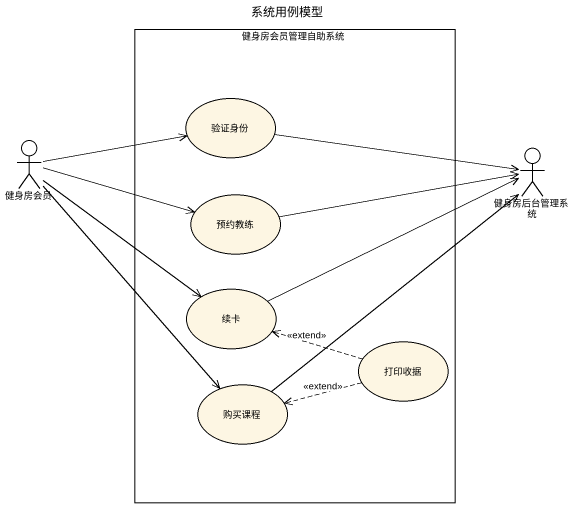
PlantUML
@startuml
title 系统用例模型
rectangle 健身房会员管理自助系统 {
  usecase 验证身份
  usecase 预约教练
  usecase 续卡
  usecase 打印收据
  usecase 购买课程
}
actor 健身房会员
actor 健身房后台管理系统
验证身份 -right-> 健身房后台管理系统
健身房会员 -right-> 验证身份
健身房会员 -right-> 预约教练
健身房会员 --> 续卡
健身房会员 --> 购买课程
预约教练 -right-> 健身房后台管理系统
续卡 -right-> 健身房后台管理系统
打印收据 .left.> 续卡 : <<extend>>
打印收据 .left.> 购买课程 : <<extend>>
购买课程 -up-> 健身房后台管理系统
@enduml
